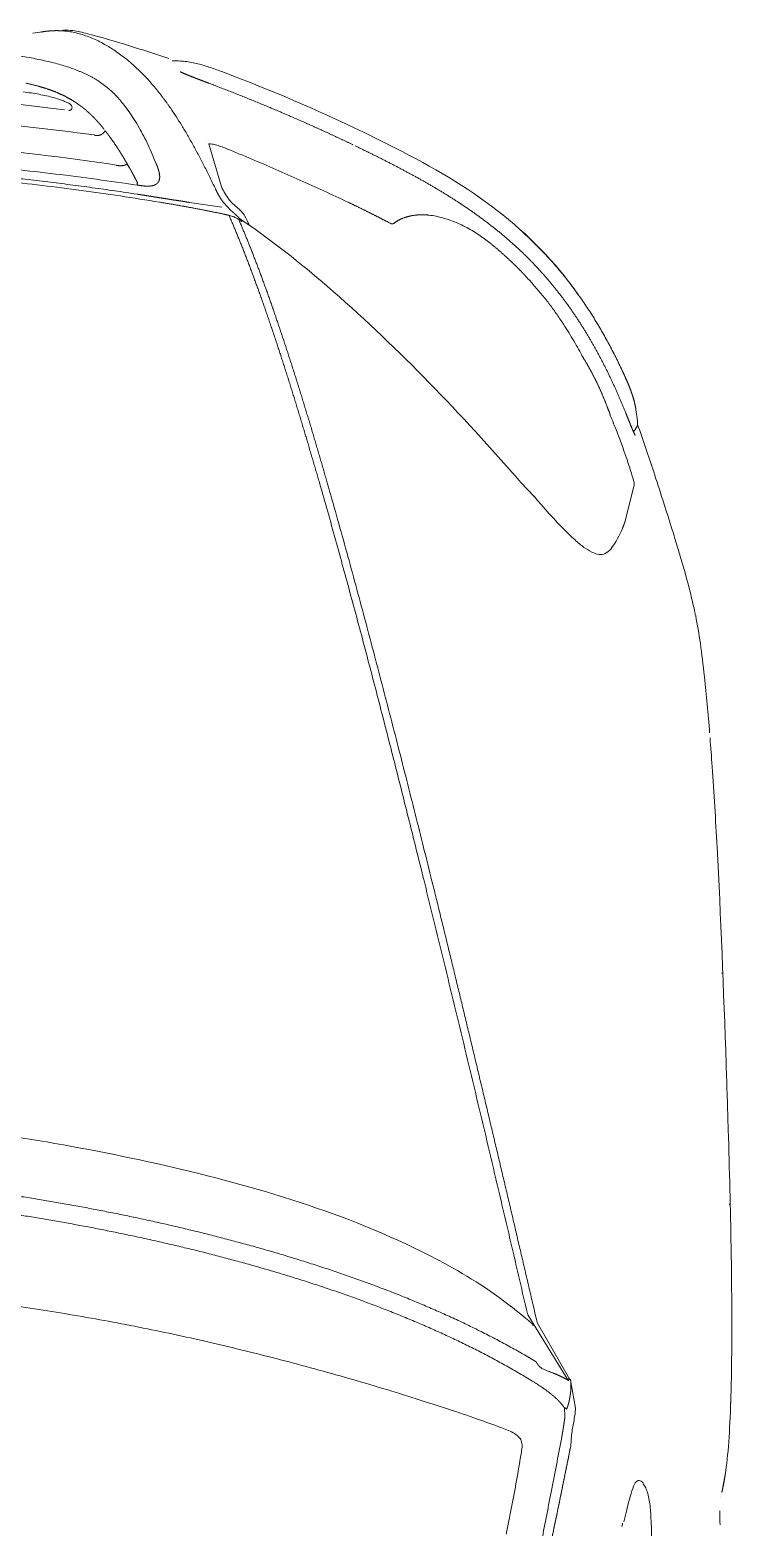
# Model space of a CAD drawing. Extents: x -2365 to 41970, y -230 to 8114.
# Drawn here: x 17945.5 to 18000.8, y 2844.3 to 2962.4 of the extents above; entities that cross this region are included whole.
import ezdxf

# ---------------------------------------------------------------- set-up
doc = ezdxf.new("R2010")
doc.units = 0
doc.header["$LTSCALE"] = 25
doc.layers.get('0').update_dxf_attribs({"color": 9, "lineweight": 9})
doc.layers.add('04', color=9, linetype='Continuous', lineweight=9)

# ---------------------------------------------------------------- blocks, each defined once
blk = doc.blocks.new('p-araba-polo')
for p, q in [((0.02, -0.3033), (0.0201, -0.3042)), ((0.1556, -0.3961), (0.1593, -0.4217)), ((0.1094, -0.4114), (0.1433, -0.4214)), ((0.1683, -0.4355), (0.17, -0.4382)), ((0.172, -0.4427), (0.1727, -0.4429)), ((0.1727, -0.4429), (0.1735, -0.4432)), ((0.3712, -0.653), (0.3749, -0.6562)), ((0.3749, -0.6562), (0.3764, -0.6575)), ((0.3875, -0.668), (0.3764, -0.6575)), ((1.033, -0.6629), (1.0852, -0.695)), ((1.0841, -0.6962), (1.0396, -0.6705)), ((1.1066, -0.7007), (1.0845, -0.6967)), ((1.1134, -0.6923), (1.1062, -0.6918)), ((1.1073, -0.6936), (1.1062, -0.6918)), ((1.1134, -0.6923), (1.1134, -0.6923)), ((1.1367, -0.6968), (1.1276, -0.6974)), ((0.4278, -0.7293), (0.4248, -0.7314)), ((0.4081, -0.7394), (0.3783, -0.7469)), ((1.1879, -0.7407), (1.1962, -0.7386)), ((0.3189, -0.7483), (0.328, -0.7495)), ((0.3334, -0.7485), (0.3346, -0.7476)), ((0.3344, -0.7478), (0.3365, -0.7464)), ((1.1683, -0.7463), (1.1655, -0.7477))]:
    blk.add_line(p, q)
at = {"flags": 128}
for points in [[(0.3874, -0.668), (0.3906, -0.6707), (0.3938, -0.6734)], [(0.4171, -0.6952), (0.4181, -0.6962), (0.4193, -0.6975), (0.4207, -0.699)], [(0.427, -0.7064), (0.4277, -0.7072), (0.4282, -0.7081)], [(1.1739, -0.7445), (1.1785, -0.7432), (1.1832, -0.742), (1.1879, -0.7407)], [(1.1683, -0.7463), (1.1701, -0.7457), (1.1719, -0.7451), (1.1739, -0.7445)]]:
    blk.add_lwpolyline(points, dxfattribs=at)
for points, degree in [([(0.1227, 0), (0.1227, -0.0712), (0.1253, -0.1425), (0.1304, -0.2136), (0.1382, -0.2844), (0.1491, -0.3548)], 5), ([(0.9187, 0), (0.9187, -0.0992), (0.9262, -0.1979), (0.9398, -0.2961), (0.9595, -0.3936), (0.9846, -0.4892), (1.0189, -0.5845), (1.0701, -0.6696)], 7), ([(1.0853, -0.6665), (1.0348, -0.5843), (0.9999, -0.4894), (0.9745, -0.3944), (0.9546, -0.2963), (0.9409, -0.1982), (0.9333, -0.099), (0.9333, 0)], 7), ([(0.0653, -0.0889), (0.0687, -0.1586), (0.0736, -0.2283), (0.0825, -0.2975)], 3), ([(0.1025, -0.0916), (0.1063, -0.1742), (0.1139, -0.2567), (0.1261, -0.3385)], 3), ([(0.0825, -0.0995), (0.0865, -0.1736), (0.0927, -0.2477), (0.1024, -0.3213)], 3), ([(0.0615, -0.2671), (0.0629, -0.2733), (0.0644, -0.2793), (0.0661, -0.2848), (0.068, -0.2901), (0.0701, -0.2949), (0.0725, -0.2994), (0.0751, -0.3037)], 7), ([(0.0213, -0.2788), (0.0208, -0.2811), (0.0205, -0.2834), (0.0203, -0.2858), (0.0201, -0.2881), (0.02, -0.2904), (0.0201, -0.2927), (0.0202, -0.295)], 7), ([(0.0221, -0.2725), (0.0218, -0.2751), (0.0215, -0.2775), (0.0211, -0.2798)], 3), ([(0.0202, -0.295), (0.0199, -0.2961), (0.0196, -0.2973), (0.0197, -0.2984)], 3), ([(0.0197, -0.2984), (0.0198, -0.2999), (0.0198, -0.3015), (0.02, -0.3033)], 3), ([(0.0201, -0.3042), (0.0206, -0.308), (0.0213, -0.3113), (0.0225, -0.3159)], 3), ([(0.0205, -0.2989), (0.0205, -0.299), (0.0205, -0.2992), (0.0205, -0.2993), (0.0205, -0.2995), (0.0206, -0.2996)], 5), ([(0.0206, -0.2996), (0.0205, -0.2994), (0.0205, -0.2991), (0.0205, -0.2989)], 3), ([(0.0206, -0.2995), (0.0206, -0.2995), (0.0206, -0.2995), (0.0206, -0.2995)], 3), ([(0.0206, -0.2996), (0.0206, -0.2996), (0.0206, -0.2996), (0.0206, -0.2996), (0.0206, -0.2996), (0.0206, -0.2996), (0.0206, -0.2996), (0.0206, -0.2996)], 7), ([(0.08, -0.311), (0.0792, -0.3098), (0.0783, -0.3086), (0.0775, -0.3074), (0.0766, -0.3062), (0.0758, -0.3049), (0.0751, -0.3037)], 6), ([(0.0792, -0.303), (0.0787, -0.3027), (0.0782, -0.3024), (0.0779, -0.3019), (0.0777, -0.3014), (0.0774, -0.3009)], 5), ([(0.0225, -0.3159), (0.0284, -0.3374), (0.035, -0.3587), (0.042, -0.3799)], 3), ([(0.0522, -0.3094), (0.0555, -0.3175), (0.0593, -0.3245), (0.0635, -0.3305), (0.0681, -0.3356), (0.0732, -0.3401), (0.0785, -0.3443)], 6), ([(0.0826, -0.3142), (0.0821, -0.3136), (0.0816, -0.3129), (0.0811, -0.3123), (0.0805, -0.3116), (0.08, -0.311)], 5), ([(0.088, -0.32), (0.0869, -0.3189), (0.0858, -0.3178), (0.0847, -0.3166), (0.0837, -0.3154), (0.0826, -0.3142)], 5), ([(0.0979, -0.3287), (0.0962, -0.3274), (0.0945, -0.326), (0.0928, -0.3246), (0.0912, -0.3231), (0.0896, -0.3216), (0.088, -0.32)], 6), ([(0.099, -0.3297), (0.1005, -0.3287), (0.1021, -0.3277), (0.1032, -0.3246), (0.103, -0.3231), (0.1027, -0.3213)], 5), ([(0.1027, -0.3213), (0.103, -0.3231), (0.1032, -0.3246), (0.1021, -0.3277), (0.1005, -0.3287), (0.099, -0.3297)], 5), ([(0.1016, -0.3316), (0.1011, -0.3312), (0.1006, -0.3309), (0.1001, -0.3305), (0.0996, -0.3301), (0.099, -0.3297)], 5), ([(0.1117, -0.3387), (0.1084, -0.3366), (0.1059, -0.3348), (0.1035, -0.333), (0.1025, -0.3323), (0.1016, -0.3316)], 5), ([(0.1283, -0.3488), (0.1261, -0.3476), (0.124, -0.3463), (0.1219, -0.3451), (0.1198, -0.3439), (0.1177, -0.3426), (0.1157, -0.3413), (0.1137, -0.34), (0.1117, -0.3387)], 8), ([(0.1264, -0.3385), (0.1266, -0.3396), (0.1268, -0.341), (0.1268, -0.3427), (0.1266, -0.3444), (0.1262, -0.3456), (0.1257, -0.3461), (0.1252, -0.3466)], 7), ([(0.1264, -0.3385), (0.1266, -0.34), (0.1269, -0.3421), (0.1266, -0.3452), (0.1259, -0.3459), (0.1252, -0.3466)], 5), ([(0.1283, -0.3488), (0.1276, -0.3484), (0.127, -0.348), (0.1263, -0.3476), (0.1258, -0.3471), (0.1252, -0.3466)], 5), ([(0.1372, -0.3536), (0.1343, -0.3521), (0.1324, -0.3511), (0.1311, -0.3504), (0.1297, -0.3496), (0.1283, -0.3488)], 5), ([(0.1404, -0.3553), (0.14, -0.3551), (0.1396, -0.3549), (0.1392, -0.3547), (0.1388, -0.3545), (0.1384, -0.3543), (0.138, -0.3541), (0.1376, -0.3538), (0.1372, -0.3536)], 8), ([(0.0811, -0.3811), (0.0747, -0.3766), (0.0688, -0.3722), (0.0634, -0.3678), (0.0585, -0.3634), (0.0541, -0.359)], 5), ([(0.1419, -0.3549), (0.1413, -0.3549), (0.1406, -0.3549), (0.1402, -0.3549), (0.1402, -0.3548), (0.1405, -0.3547)], 5), ([(0.1405, -0.3547), (0.1402, -0.3548), (0.1402, -0.3549), (0.1406, -0.3549), (0.1413, -0.3549), (0.1419, -0.3549)], 5), ([(0.1414, -0.3695), (0.1424, -0.3679), (0.1429, -0.3657), (0.1431, -0.3626), (0.1425, -0.3587), (0.1419, -0.3549)], 5), ([(0.1516, -0.371), (0.1513, -0.3687), (0.1509, -0.3664), (0.1505, -0.3641), (0.1502, -0.3618), (0.1498, -0.3595), (0.1494, -0.3572), (0.1491, -0.3548)], 7), ([(0.1491, -0.3548), (0.1499, -0.3602), (0.1508, -0.3656), (0.1516, -0.371)], 3), ([(0.1251, -0.3699), (0.127, -0.3707), (0.1289, -0.3714), (0.1308, -0.372), (0.1327, -0.3725), (0.1346, -0.3726)], 5), ([(0.1251, -0.3699), (0.127, -0.3707), (0.1289, -0.3714), (0.1308, -0.372), (0.1327, -0.3725), (0.1346, -0.3726)], 5), ([(0.1346, -0.3726), (0.1359, -0.3727), (0.1373, -0.3726), (0.1386, -0.3722), (0.1398, -0.3716), (0.1407, -0.3708), (0.1414, -0.3695)], 6), ([(0.1346, -0.3726), (0.1362, -0.3727), (0.1378, -0.3726), (0.1394, -0.3719), (0.1405, -0.371), (0.1414, -0.3695)], 5), ([(0.1535, -0.3825), (0.1532, -0.3809), (0.1529, -0.3793), (0.1527, -0.3776), (0.1524, -0.376), (0.1522, -0.3743), (0.1519, -0.3727), (0.1516, -0.371)], 7), ([(0.1554, -0.3724), (0.157, -0.3826), (0.1588, -0.3928), (0.1607, -0.403), (0.1627, -0.4132), (0.1648, -0.423)], 5), ([(0.053, -0.3896), (0.0528, -0.3896), (0.0527, -0.3894), (0.0526, -0.3892), (0.0526, -0.389), (0.0526, -0.3888)], 5), ([(0.0615, -0.4113), (0.0603, -0.4081), (0.0591, -0.4049), (0.0579, -0.4017), (0.0566, -0.3984), (0.0553, -0.3951), (0.0539, -0.3919), (0.0526, -0.3888)], 7), ([(0.1556, -0.3961), (0.1553, -0.3942), (0.155, -0.3923), (0.1546, -0.3903), (0.1543, -0.3884), (0.154, -0.3864), (0.1538, -0.3845), (0.1535, -0.3825)], 7), ([(0.996, -0.6037), (0.96, -0.5393), (0.9375, -0.4684), (0.92, -0.3968)], 3), ([(0.0616, -0.4115), (0.0615, -0.4115), (0.0614, -0.4115), (0.0614, -0.4115), (0.0615, -0.4114), (0.0615, -0.4113)], 5), ([(0.0616, -0.4115), (0.0615, -0.4115), (0.0614, -0.4115), (0.0614, -0.4115), (0.0615, -0.4114), (0.0615, -0.4113)], 5), ([(0.1101, -0.5251), (0.1025, -0.5092), (0.0951, -0.4931), (0.0879, -0.477), (0.081, -0.4607), (0.0743, -0.4443), (0.0678, -0.4279), (0.0615, -0.4113)], 7), ([(0.1058, -0.4093), (0.1058, -0.4093), (0.1058, -0.4094), (0.1058, -0.4094), (0.1058, -0.4094), (0.1058, -0.4094), (0.1058, -0.4094), (0.1058, -0.4094)], 7), ([(0.1058, -0.4093), (0.1058, -0.4094), (0.1058, -0.4094), (0.1058, -0.4094)], 3), ([(0.0527, -0.4224), (0.0527, -0.4224), (0.0527, -0.4223)], 2), ([(0.0527, -0.4223), (0.0527, -0.4224), (0.0527, -0.4224)], 2), ([(0.0527, -0.4224), (0.0668, -0.4598), (0.0826, -0.4968), (0.0999, -0.5329)], 3), ([(0.1449, -0.4166), (0.1466, -0.4174), (0.1484, -0.4183), (0.1502, -0.4192), (0.152, -0.4203), (0.1537, -0.4215), (0.1553, -0.4228)], 6), ([(0.1658, -0.4273), (0.1656, -0.4265), (0.1654, -0.4256), (0.1652, -0.4247), (0.165, -0.4239), (0.1648, -0.423)], 5), ([(0.1531, -0.4271), (0.1538, -0.4277), (0.1545, -0.4282), (0.1552, -0.4288), (0.1558, -0.4294), (0.1564, -0.43), (0.157, -0.4306), (0.1576, -0.4313)], 7), ([(0.1619, -0.4288), (0.1628, -0.4298), (0.1636, -0.4307), (0.1644, -0.4316), (0.1652, -0.4325), (0.166, -0.4334), (0.1668, -0.4342)], 6), ([(0.1668, -0.4342), (0.1658, -0.4332), (0.1648, -0.4321), (0.1639, -0.431), (0.163, -0.43), (0.1619, -0.4288)], 5), ([(0.1658, -0.4273), (0.1921, -0.4388), (0.2207, -0.4497), (0.2508, -0.4602), (0.2818, -0.4704), (0.3133, -0.4801), (0.3453, -0.4896), (0.3777, -0.4989)], 7), ([(0.1706, -0.4373), (0.1701, -0.4365), (0.1696, -0.4358), (0.1691, -0.435)], 3), ([(0.3769, -0.5048), (0.3446, -0.4956), (0.3126, -0.4861), (0.2815, -0.4765), (0.2514, -0.4666), (0.2221, -0.4565), (0.1943, -0.4459), (0.1691, -0.435)], 7), ([(0.1706, -0.4373), (0.1703, -0.4368), (0.17, -0.4364), (0.1697, -0.4359), (0.1693, -0.4355), (0.1691, -0.435)], 5), ([(0.1699, -0.4417), (0.1707, -0.4421), (0.1715, -0.4424), (0.1724, -0.4428)], 3), ([(0.1724, -0.4428), (0.1717, -0.4425), (0.171, -0.4422), (0.1703, -0.4419)], 3), ([(0.1731, -0.4427), (0.173, -0.4429), (0.1729, -0.443), (0.1727, -0.4429), (0.1726, -0.4429), (0.1724, -0.4428)], 5), ([(0.1724, -0.4428), (0.1726, -0.4429), (0.1727, -0.4429), (0.1729, -0.443), (0.173, -0.4429), (0.1731, -0.4427)], 5), ([(0.1724, -0.4428), (0.1726, -0.4429), (0.1728, -0.443), (0.1729, -0.443), (0.1731, -0.4431), (0.1733, -0.4432), (0.1735, -0.4432)], 6), ([(0.1724, -0.4428), (0.1727, -0.443), (0.1731, -0.4431), (0.1735, -0.4432)], 3), ([(0.1949, -0.6585), (0.1794, -0.6422), (0.1652, -0.6246), (0.1526, -0.6059), (0.1412, -0.5866), (0.1306, -0.5668), (0.1206, -0.5469), (0.1109, -0.5267)], 7), ([(0.1553, -0.521), (0.1585, -0.5277), (0.1618, -0.5344), (0.1652, -0.5411), (0.1685, -0.5478), (0.172, -0.5544)], 5), ([(0.0999, -0.5329), (0.0999, -0.5329), (0.1, -0.5328)], 2), ([(0.1, -0.5328), (0.0999, -0.5329), (0.0999, -0.5329)], 2), ([(0.172, -0.5544), (0.1723, -0.555), (0.1726, -0.5556), (0.1728, -0.5563), (0.1724, -0.5568), (0.1721, -0.5572)], 5), ([(0.1721, -0.5572), (0.1688, -0.5617), (0.1665, -0.5669), (0.1652, -0.5727), (0.165, -0.5788), (0.1656, -0.585)], 5), ([(1.0396, -0.6705), (0.9891, -0.6587), (0.9388, -0.647), (0.8888, -0.6352), (0.839, -0.6234), (0.7894, -0.6115), (0.7401, -0.5995), (0.6909, -0.5874)], 7), ([(1.0354, -0.6609), (1.0204, -0.6432), (1.0073, -0.6239), (0.996, -0.6037)], 3), ([(0.1875, -0.633), (0.1921, -0.6388), (0.1969, -0.6443), (0.2018, -0.6497), (0.2069, -0.6548), (0.2121, -0.6598)], 5), ([(0.195, -0.6586), (0.1949, -0.6586), (0.1949, -0.6586), (0.1949, -0.6586), (0.1949, -0.6585), (0.1949, -0.6585)], 5), ([(0.3217, -0.7403), (0.3016, -0.7322), (0.2819, -0.7231), (0.2626, -0.713), (0.244, -0.7016), (0.2263, -0.6886), (0.21, -0.6742), (0.1949, -0.6585)], 7), ([(0.3712, -0.6529), (0.3712, -0.6531), (0.3712, -0.6531), (0.3714, -0.6529)], 3), ([(0.3749, -0.6561), (0.3748, -0.6562), (0.3749, -0.6563), (0.375, -0.6562)], 3), ([(0.3749, -0.6561), (0.3748, -0.6562), (0.3749, -0.6563), (0.375, -0.6562)], 3), ([(0.3756, -0.655), (0.3756, -0.655), (0.3756, -0.655), (0.3756, -0.655), (0.3756, -0.655), (0.3756, -0.655)], 5), ([(0.3756, -0.655), (0.3756, -0.655), (0.3756, -0.655), (0.3756, -0.655), (0.3756, -0.655), (0.3756, -0.655)], 5), ([(1.0419, -0.6684), (1.0406, -0.6669), (1.0392, -0.6654), (1.0379, -0.6639), (1.0366, -0.6624), (1.0354, -0.6609)], 5), ([(1.0354, -0.6609), (1.0366, -0.6624), (1.0379, -0.6639), (1.0392, -0.6654), (1.0406, -0.6669), (1.0419, -0.6684)], 5), ([(0.3876, -0.668), (0.3876, -0.668), (0.3875, -0.668), (0.3874, -0.668)], 3), ([(0.3874, -0.668), (0.3875, -0.668), (0.3875, -0.668), (0.3875, -0.668), (0.3876, -0.668), (0.3876, -0.668)], 5), ([(1.0412, -0.6668), (1.0411, -0.6669), (1.041, -0.667), (1.0408, -0.6672)], 3), ([(1.0412, -0.6668), (1.0411, -0.6668), (1.0411, -0.6669), (1.041, -0.667), (1.0409, -0.6671), (1.0408, -0.6672)], 5), ([(1.0418, -0.6684), (1.0419, -0.6684), (1.0419, -0.6684), (1.0419, -0.6684), (1.0419, -0.6684), (1.0419, -0.6684), (1.0419, -0.6684)], 6), ([(1.0419, -0.6684), (1.0419, -0.6684), (1.0419, -0.6684), (1.0419, -0.6684), (1.0419, -0.6684), (1.0419, -0.6684), (1.0419, -0.6684)], 6), ([(1.07, -0.6707), (1.07, -0.6707), (1.07, -0.6707), (1.07, -0.6707), (1.07, -0.6707), (1.07, -0.6707)], 5), ([(1.07, -0.6707), (1.07, -0.6707), (1.07, -0.6707), (1.07, -0.6707), (1.07, -0.6707), (1.07, -0.6707)], 5), ([(1.0701, -0.6696), (1.0708, -0.6699), (1.0714, -0.6703), (1.0721, -0.6707), (1.0728, -0.6713), (1.0733, -0.6717), (1.0739, -0.6723)], 6), ([(1.0853, -0.6665), (1.0897, -0.6737), (1.0944, -0.6806), (1.0995, -0.687), (1.1062, -0.6918)], 4), ([(0.3938, -0.6734), (0.3987, -0.6777), (0.4036, -0.682), (0.4082, -0.6864)], 3), ([(1.0847, -0.695), (1.0835, -0.6928), (1.0823, -0.6905), (1.0812, -0.6883), (1.0802, -0.686), (1.0792, -0.6836)], 5), ([(1.2091, -0.682), (1.1946, -0.685), (1.1801, -0.688), (1.1656, -0.691), (1.1511, -0.6939), (1.1367, -0.6968)], 5), ([(0.4082, -0.6864), (0.4113, -0.6894), (0.4143, -0.6923), (0.4171, -0.6952)], 3), ([(1.0819, -0.692), (1.0819, -0.692), (1.0819, -0.692), (1.0819, -0.6919)], 3), ([(1.0835, -0.6949), (1.0837, -0.6952), (1.0838, -0.6954), (1.0839, -0.6957), (1.084, -0.6959), (1.0841, -0.6962)], 5), ([(1.0852, -0.695), (1.0851, -0.695), (1.085, -0.695), (1.0849, -0.695), (1.0848, -0.695), (1.0846, -0.695)], 5), ([(1.0847, -0.695), (1.0849, -0.695), (1.085, -0.695), (1.0852, -0.695)], 3), ([(1.093, -0.6968), (1.0935, -0.6968), (1.094, -0.6968), (1.0944, -0.6967), (1.0949, -0.6967), (1.0954, -0.6966)], 5), ([(1.0954, -0.6966), (1.0957, -0.6966), (1.0959, -0.6965), (1.0962, -0.6965), (1.0964, -0.6964), (1.0967, -0.6964)], 5), ([(1.0967, -0.6964), (1.0963, -0.6965), (1.0958, -0.6965), (1.0954, -0.6966)], 3), ([(1.0967, -0.6964), (1.0969, -0.6964), (1.0972, -0.6963), (1.0974, -0.6963), (1.0977, -0.6962), (1.0979, -0.6962)], 5), ([(1.0979, -0.6962), (1.0975, -0.6963), (1.0971, -0.6963), (1.0967, -0.6964)], 3), ([(1.0979, -0.6962), (1.0992, -0.696), (1.1005, -0.6957), (1.1018, -0.6955), (1.103, -0.6951), (1.1043, -0.6947)], 5), ([(1.1043, -0.6947), (1.1046, -0.6947), (1.1048, -0.6946), (1.1051, -0.6945), (1.1054, -0.6944), (1.1056, -0.6943)], 5), ([(1.1056, -0.6943), (1.1052, -0.6945), (1.1048, -0.6946), (1.1043, -0.6947)], 3), ([(1.1056, -0.6943), (1.1057, -0.6943), (1.1058, -0.6942), (1.1059, -0.6942), (1.1059, -0.6942), (1.106, -0.6942)], 5), ([(1.106, -0.6942), (1.1059, -0.6942), (1.1057, -0.6943), (1.1056, -0.6943)], 3), ([(1.106, -0.6942), (1.1063, -0.6941), (1.1065, -0.694), (1.1067, -0.6939), (1.107, -0.6937), (1.1073, -0.6936)], 5), ([(1.106, -0.6942), (1.106, -0.6942), (1.106, -0.6942), (1.106, -0.6942)], 3), ([(1.1062, -0.6922), (1.1062, -0.6921), (1.1062, -0.6921), (1.1062, -0.692), (1.1062, -0.692), (1.1062, -0.6919)], 5), ([(1.1062, -0.6922), (1.1062, -0.6921), (1.1062, -0.6921), (1.1062, -0.692), (1.1062, -0.692), (1.1062, -0.6919)], 5), ([(1.1062, -0.6919), (1.1062, -0.6919), (1.1062, -0.6919), (1.1062, -0.6919), (1.1062, -0.6919), (1.1062, -0.6919)], 5), ([(1.1062, -0.6919), (1.1062, -0.6919), (1.1062, -0.6919), (1.1062, -0.6919)], 3), ([(1.1073, -0.6936), (1.1073, -0.6935), (1.1074, -0.6935), (1.1074, -0.6934), (1.1074, -0.6934), (1.1075, -0.6933)], 5), ([(1.131, -0.6895), (1.1285, -0.6899), (1.126, -0.6904), (1.1235, -0.6908), (1.121, -0.6912), (1.1184, -0.6916), (1.1159, -0.6919), (1.1134, -0.6923)], 7), ([(1.1356, -0.6887), (1.1356, -0.6887), (1.1356, -0.6886), (1.1355, -0.6886), (1.1355, -0.6886), (1.1355, -0.6886)], 5), ([(1.1355, -0.6886), (1.1355, -0.6886), (1.1355, -0.6886), (1.1356, -0.6886), (1.1356, -0.6887), (1.1356, -0.6887)], 5), ([(1.1649, -0.6915), (1.1649, -0.6915), (1.1649, -0.6915)], 2), ([(0.2765, -0.7057), (0.2764, -0.7057), (0.2762, -0.7056), (0.2761, -0.7056), (0.276, -0.7055), (0.276, -0.7054)], 5), ([(0.2765, -0.7057), (0.2764, -0.7057), (0.2762, -0.7056), (0.2761, -0.7056), (0.276, -0.7055), (0.276, -0.7054)], 5), ([(0.3195, -0.7266), (0.3131, -0.7243), (0.3067, -0.7217), (0.3004, -0.7189), (0.2941, -0.7159), (0.288, -0.7127), (0.2819, -0.7091), (0.276, -0.7054)], 7), ([(0.4207, -0.699), (0.423, -0.7016), (0.4252, -0.704), (0.427, -0.7064)], 3), ([(0.4282, -0.7081), (0.4316, -0.7131), (0.4335, -0.7174), (0.4334, -0.7204)], 3), ([(1.0856, -0.6968), (1.0855, -0.6968), (1.0854, -0.6968), (1.0853, -0.6968)], 3), ([(1.0895, -0.6969), (1.0887, -0.6969), (1.088, -0.6968), (1.0872, -0.6968), (1.0864, -0.6968), (1.0856, -0.6968)], 5), ([(1.0904, -0.6969), (1.0901, -0.6969), (1.0898, -0.6969), (1.0895, -0.6969)], 3), ([(0.3228, -0.7278), (0.322, -0.7276), (0.3213, -0.7275), (0.3207, -0.7272), (0.3201, -0.7269), (0.3195, -0.7266)], 5), ([(0.3228, -0.7278), (0.322, -0.7276), (0.3213, -0.7275), (0.3207, -0.7272), (0.3201, -0.7269), (0.3195, -0.7266)], 5), ([(0.3291, -0.7303), (0.3291, -0.7303), (0.3291, -0.7303), (0.3291, -0.7303), (0.3291, -0.7303), (0.3291, -0.7303), (0.3291, -0.7303), (0.3291, -0.7303), (0.3291, -0.7303), (0.3291, -0.7303)], 9), ([(0.3291, -0.7303), (0.3291, -0.7303), (0.3292, -0.7304), (0.3293, -0.7304), (0.3293, -0.7304), (0.3294, -0.7304), (0.3294, -0.7304), (0.3295, -0.7304), (0.3296, -0.7305), (0.3296, -0.7305)], 9), ([(0.3296, -0.7305), (0.3296, -0.7305), (0.3295, -0.7304), (0.3294, -0.7304), (0.3294, -0.7304), (0.3293, -0.7304), (0.3293, -0.7304), (0.3292, -0.7304), (0.3291, -0.7303), (0.3291, -0.7303)], 9), ([(0.3317, -0.7313), (0.3315, -0.7313), (0.3314, -0.7312), (0.3314, -0.7312), (0.3314, -0.7312), (0.3314, -0.7312)], 5), ([(0.3317, -0.7313), (0.3315, -0.7313), (0.3314, -0.7312), (0.3314, -0.7312), (0.3314, -0.7312), (0.3314, -0.7312)], 5), ([(0.4248, -0.7314), (0.4196, -0.7347), (0.4139, -0.7373), (0.4081, -0.7394)], 3), ([(0.4334, -0.7204), (0.4334, -0.7239), (0.4311, -0.7269), (0.4278, -0.7293)], 3), ([(0.2817, -0.7343), (0.2817, -0.7343), (0.2818, -0.7344), (0.2818, -0.7344)], 3), ([(0.284, -0.7354), (0.2863, -0.7365), (0.2886, -0.7376), (0.2909, -0.7387)], 3), ([(0.291, -0.7387), (0.2909, -0.7387), (0.2909, -0.7387)], 2), ([(0.3189, -0.7483), (0.3138, -0.7474), (0.3089, -0.7461), (0.3042, -0.7445), (0.2997, -0.7427), (0.2953, -0.7407), (0.2909, -0.7387)], 6), ([(0.3392, -0.7476), (0.3378, -0.7469), (0.3359, -0.746), (0.3336, -0.745), (0.3308, -0.7439), (0.3278, -0.7427), (0.3247, -0.7415), (0.3217, -0.7403)], 7), ([(0.3218, -0.7403), (0.3218, -0.7403), (0.3217, -0.7404), (0.3217, -0.7403), (0.3217, -0.7403), (0.3217, -0.7403)], 5), ([(0.3217, -0.7403), (0.3217, -0.7403), (0.3217, -0.7404), (0.3217, -0.7404), (0.3218, -0.7403), (0.3218, -0.7403)], 5), ([(0.4081, -0.7394), (0.4089, -0.7391), (0.4097, -0.7388), (0.4106, -0.7385), (0.4114, -0.7382), (0.4122, -0.7378), (0.4131, -0.7375)], 6), ([(1.2, -0.7372), (1.1996, -0.7373), (1.1993, -0.7374), (1.1989, -0.7375), (1.1986, -0.7376), (1.1982, -0.7377), (1.1979, -0.7377), (1.1975, -0.7378)], 7), ([(0.328, -0.7495), (0.3299, -0.7499), (0.3326, -0.7491), (0.3334, -0.7485)], 3), ([(0.3342, -0.7479), (0.3342, -0.7479), (0.3342, -0.7479), (0.3343, -0.7479), (0.3343, -0.7479), (0.3343, -0.7479)], 5), ([(0.3342, -0.7479), (0.3342, -0.7479), (0.3343, -0.7479), (0.3343, -0.7479)], 3), ([(0.3392, -0.7476), (0.3389, -0.7475), (0.3386, -0.7474), (0.3383, -0.7472), (0.3379, -0.747), (0.3377, -0.7468)], 5), ([(0.3392, -0.7476), (0.339, -0.7475), (0.3387, -0.7474), (0.3385, -0.7473), (0.3382, -0.7472), (0.338, -0.747)], 5), ([(0.3764, -0.7468), (0.3768, -0.7469), (0.3772, -0.747), (0.3776, -0.747), (0.378, -0.7469), (0.3783, -0.7469)], 5), ([(1.1655, -0.7477), (1.1631, -0.7494), (1.163, -0.7521), (1.1659, -0.7541)], 3), ([(0.5299, -0.8023), (0.5443, -0.8039), (0.5588, -0.8052), (0.5741, -0.8064)], 3), ([(0.7638, -0.8164), (0.7637, -0.8164), (0.7637, -0.8163), (0.7636, -0.8162), (0.7635, -0.8161), (0.7634, -0.8159)], 5), ([(0.7638, -0.8164), (0.7637, -0.8164), (0.7637, -0.8163), (0.7636, -0.8162), (0.7635, -0.8161), (0.7634, -0.8159)], 5), ([(0.9357, -0.8222), (0.9352, -0.8222), (0.9348, -0.8222), (0.9343, -0.8222)], 3), ([(0.9453, -0.8224), (0.9455, -0.8224), (0.9457, -0.8224), (0.9459, -0.8223), (0.9461, -0.8222), (0.9463, -0.8221)], 5), ([(0.9453, -0.8224), (0.9455, -0.8224), (0.9457, -0.8224), (0.9459, -0.8223), (0.9461, -0.8222), (0.9463, -0.8221)], 5), ([(1.0811, -0.8236), (1.0881, -0.8235), (1.0946, -0.8233), (1.1009, -0.8231)], 3), ([(1.1004, -0.8231), (1.1009, -0.8231), (1.1013, -0.8231), (1.1018, -0.8231), (1.1022, -0.823), (1.1026, -0.8229)], 5), ([(1.1026, -0.8229), (1.1022, -0.823), (1.1018, -0.8231), (1.1013, -0.8231), (1.1009, -0.8231), (1.1004, -0.8231)], 5), ([(1.1014, -0.8231), (1.1013, -0.8231), (1.1011, -0.8231), (1.101, -0.8231), (1.1008, -0.8231), (1.1007, -0.8231), (1.1006, -0.8231), (1.1004, -0.8231)], 7), ([(1.1004, -0.8231), (1.1008, -0.8231), (1.1011, -0.8231), (1.1015, -0.8231)], 3), ([(1.1009, -0.8231), (1.1242, -0.8223), (1.1443, -0.821), (1.1589, -0.8187)], 3), ([(1.1596, -0.8186), (1.1593, -0.8187), (1.1591, -0.8187), (1.1588, -0.8188), (1.1585, -0.8188), (1.1583, -0.8188)], 5), ([(1.1596, -0.8186), (1.1593, -0.8187), (1.1591, -0.8187), (1.1588, -0.8188), (1.1585, -0.8188), (1.1583, -0.8188)], 5), ([(1.1589, -0.8187), (1.1624, -0.8182), (1.1655, -0.8176), (1.1686, -0.817)], 3), ([(1.1596, -0.8186), (1.1623, -0.8181), (1.165, -0.8176), (1.1677, -0.8171), (1.1705, -0.8166), (1.1732, -0.816)], 5), ([(1.1686, -0.817), (1.167, -0.8173), (1.1652, -0.8177), (1.1634, -0.818), (1.1615, -0.8183), (1.1596, -0.8186)], 5), ([(1.1778, -0.815), (1.1778, -0.815), (1.1778, -0.815), (1.1778, -0.815), (1.1778, -0.815), (1.1778, -0.815), (1.1778, -0.815)], 6), ([(1.1778, -0.815), (1.1778, -0.815), (1.1778, -0.815), (1.1778, -0.815), (1.1778, -0.815), (1.1778, -0.815)], 5)]:
    blk.add_open_spline(points, degree=degree)
for points, degree, knots in [([(0.1554, -0.3724), (0.1537, -0.3622), (0.1504, -0.3416), (0.1461, -0.3108), (0.1421, -0.2799), (0.1387, -0.2489), (0.1356, -0.2179), (0.133, -0.1868), (0.1308, -0.1557), (0.129, -0.1246), (0.1276, -0.0935), (0.1266, -0.0623), (0.126, -0.0312), (0.1259, -0.0104), (0.1259, 0)], 3, [0, 0, 0, 0, 0.083333, 0.166666, 0.25, 0.333333, 0.416666, 0.5, 0.583333, 0.666666, 0.75, 0.833333, 0.916667, 1, 1, 1, 1]), ([(0.92, -0.3968), (0.9028, -0.3261), (0.8804, -0.1943), (0.8718, -0.0608), (0.8718, 0)], 3, [0, 0, 0, 0, 0.54461, 1, 1, 1, 1]), ([(1.007, 0), (1.0071, -0.0093), (1.0072, -0.0278), (1.0078, -0.0557), (1.0089, -0.0835), (1.0105, -0.1113), (1.0124, -0.1391), (1.0149, -0.1668), (1.0177, -0.1945), (1.0209, -0.2221), (1.0246, -0.2497), (1.0287, -0.2773), (1.0332, -0.3047), (1.0381, -0.3322), (1.0434, -0.3595), (1.049, -0.3867), (1.0551, -0.4139), (1.0616, -0.441), (1.0684, -0.468), (1.0756, -0.4949), (1.0831, -0.5217), (1.091, -0.5484), (1.0965, -0.5661), (1.0993, -0.5749)], 3, [0, 0, 0, 0, 0.047619, 0.095238, 0.142857, 0.190476, 0.238095, 0.285714, 0.333333, 0.380952, 0.428571, 0.47619, 0.523809, 0.571428, 0.619047, 0.666666, 0.714285, 0.761904, 0.809523, 0.857143, 0.904762, 0.952381, 1, 1, 1, 1]), ([(0.1419, -0.3549), (0.1404, -0.3441), (0.1373, -0.3227), (0.1331, -0.2904), (0.1294, -0.258), (0.126, -0.2256), (0.1242, -0.204), (0.1233, -0.1932)], 3, [0, 0, 0, 0, 0.2, 0.4, 0.6, 0.8, 1, 1, 1, 1]), ([(0.035, -0.216), (0.0354, -0.2206), (0.0362, -0.2299), (0.0376, -0.2438), (0.0394, -0.2577), (0.0409, -0.2668), (0.0416, -0.2713)], 3, [0, 0, 0, 0, 0.247766, 0.497058, 0.747807, 1, 1, 1, 1]), ([(0.0416, -0.2713), (0.042, -0.2733), (0.0428, -0.2774), (0.0441, -0.2832), (0.0454, -0.289), (0.0469, -0.2945), (0.0486, -0.2997), (0.0503, -0.3047), (0.0516, -0.3079), (0.0522, -0.3094)], 3, [0, 0, 0, 0, 0.14299, 0.285846, 0.42866, 0.571442, 0.714235, 0.857051, 1, 1, 1, 1]), ([(0.0684, -0.265), (0.0687, -0.2671), (0.0692, -0.2713), (0.0703, -0.2775), (0.0715, -0.2835), (0.0729, -0.2891), (0.0744, -0.2938), (0.0759, -0.2977), (0.0769, -0.2998), (0.0774, -0.3009)], 3, [0, 0, 0, 0, 0.158147, 0.316114, 0.473938, 0.631662, 0.789307, 0.893445, 1, 1, 1, 1]), ([(0.0205, -0.2989), (0.0204, -0.2982), (0.0203, -0.297), (0.0202, -0.2957), (0.0202, -0.295)], 3, [0, 0, 0, 0, 0.490502, 1, 1, 1, 1]), ([(0.0309, -0.3292), (0.03, -0.3275), (0.0281, -0.3242), (0.0259, -0.3192), (0.024, -0.3142), (0.0225, -0.3093), (0.0213, -0.3044), (0.0208, -0.3012), (0.0206, -0.2996)], 3, [0, 0, 0, 0, 0.166666, 0.333333, 0.5, 0.666667, 0.833333, 1, 1, 1, 1]), ([(0.0783, -0.3023), (0.0784, -0.3024), (0.0787, -0.3027), (0.079, -0.3029), (0.0792, -0.303)], 3, [0, 0, 0, 0, 0.498736, 1, 1, 1, 1]), ([(0.0792, -0.303), (0.0795, -0.3032), (0.0801, -0.3035), (0.0813, -0.3035), (0.0818, -0.3032), (0.0821, -0.3031)], 3, [0, 0, 0, 0, 0.334219, 0.667128, 1, 1, 1, 1]), ([(0.0821, -0.3031), (0.0823, -0.3029), (0.0827, -0.3026), (0.083, -0.3019), (0.083, -0.3013), (0.0831, -0.301)], 3, [0, 0, 0, 0, 0.331791, 0.664325, 1, 1, 1, 1]), ([(0.0541, -0.359), (0.0526, -0.3575), (0.0498, -0.3546), (0.0459, -0.3503), (0.0423, -0.3461), (0.039, -0.3418), (0.036, -0.3376), (0.0333, -0.3334), (0.0317, -0.3306), (0.0309, -0.3292)], 3, [0, 0, 0, 0, 0.142856, 0.285712, 0.428569, 0.571427, 0.714284, 0.857142, 1, 1, 1, 1]), ([(0.0785, -0.3443), (0.0804, -0.3457), (0.0842, -0.3485), (0.0902, -0.3526), (0.0966, -0.3564), (0.1033, -0.3601), (0.1103, -0.3636), (0.1176, -0.3668), (0.1226, -0.3689), (0.1251, -0.3699)], 3, [0, 0, 0, 0, 0.142744, 0.285902, 0.429075, 0.572117, 0.714996, 0.857678, 1, 1, 1, 1]), ([(0.1252, -0.3466), (0.1257, -0.347), (0.1266, -0.3478), (0.1277, -0.3485), (0.1283, -0.3488)], 3, [0, 0, 0, 0, 0.497077, 1, 1, 1, 1]), ([(0.1419, -0.3544), (0.1419, -0.3544), (0.1419, -0.3544), (0.1419, -0.3544), (0.1419, -0.3544), (0.1419, -0.3544), (0.1419, -0.3544), (0.1419, -0.3544), (0.1419, -0.3544), (0.1419, -0.3544), (0.1419, -0.3544)], 5, [0, 0, 0, 0, 0, 0, 1, 1, 1, 1, 1, 1.000001, 1.000001, 1.000001, 1.000001, 1.000001, 1.000001]), ([(0.1419, -0.3544), (0.1419, -0.3544), (0.1419, -0.3544), (0.1419, -0.3544), (0.1419, -0.3544), (0.1419, -0.3544), (0.1419, -0.3544), (0.1419, -0.3544), (0.1419, -0.3544), (0.1419, -0.3544), (0.1419, -0.3544)], 5, [0, 0, 0, 0, 0, 0, 1, 1, 1, 1, 1, 1.000001, 1.000001, 1.000001, 1.000001, 1.000001, 1.000001]), ([(0.1516, -0.371), (0.1519, -0.373), (0.1526, -0.3768), (0.1532, -0.3806), (0.1535, -0.3825)], 3, [0, 0, 0, 0, 0.500002, 1, 1, 1, 1]), ([(0.044, -0.3824), (0.044, -0.3841), (0.0439, -0.3875), (0.0443, -0.3927), (0.0451, -0.3978), (0.0462, -0.4028), (0.0476, -0.4078), (0.0492, -0.4127), (0.0509, -0.4176), (0.0521, -0.4208), (0.0527, -0.4224)], 3, [0, 0, 0, 0, 0.124987, 0.249975, 0.374965, 0.49996, 0.624964, 0.749973, 0.874985, 1, 1, 1, 1]), ([(0.0615, -0.4113), (0.0608, -0.4095), (0.0594, -0.4057), (0.0572, -0.4), (0.0549, -0.3942), (0.0534, -0.3907), (0.0526, -0.3888)], 3, [0, 0, 0, 0, 0.242914, 0.490387, 0.743262, 1, 1, 1, 1]), ([(0.1449, -0.4166), (0.1418, -0.4151), (0.1357, -0.4122), (0.127, -0.4078), (0.1185, -0.4034), (0.1103, -0.399), (0.1024, -0.3945), (0.0949, -0.3901), (0.0878, -0.3856), (0.0833, -0.3826), (0.0811, -0.3811)], 3, [0, 0, 0, 0, 0.125001, 0.250002, 0.375002, 0.500003, 0.625003, 0.750002, 0.875001, 1, 1, 1, 1]), ([(0.1535, -0.3825), (0.1538, -0.3848), (0.1545, -0.3893), (0.1553, -0.3939), (0.1556, -0.3961)], 3, [0, 0, 0, 0, 0.499954, 1, 1, 1, 1]), ([(0.1135, -0.4261), (0.1129, -0.4247), (0.1118, -0.422), (0.1104, -0.4178), (0.1095, -0.414), (0.1094, -0.4122), (0.1094, -0.4114)], 3, [0, 0, 0, 0, 0.270369, 0.539534, 0.807022, 1, 1, 1, 1]), ([(0.1433, -0.4214), (0.145, -0.4222), (0.1483, -0.4238), (0.1515, -0.426), (0.1531, -0.4271)], 3, [0, 0, 0, 0, 0.500778, 1, 1, 1, 1]), ([(0.1553, -0.4228), (0.1545, -0.4221), (0.1529, -0.4209), (0.1502, -0.4193), (0.1476, -0.4179), (0.1458, -0.417), (0.1449, -0.4166)], 3, [0, 0, 0, 0, 0.248986, 0.49846, 0.748736, 1, 1, 1, 1]), ([(0.1619, -0.4288), (0.1608, -0.4277), (0.1586, -0.4255), (0.1564, -0.4237), (0.1553, -0.4228)], 3, [0, 0, 0, 0, 0.500116, 1, 1, 1, 1]), ([(0.1658, -0.4273), (0.1656, -0.4266), (0.1653, -0.4252), (0.165, -0.4237), (0.1648, -0.423)], 3, [0, 0, 0, 0, 0.499348, 1, 1, 1, 1]), ([(0.1553, -0.521), (0.1524, -0.5147), (0.1464, -0.5022), (0.1379, -0.4833), (0.1296, -0.4643), (0.1214, -0.4453), (0.1161, -0.4325), (0.1135, -0.4261)], 3, [0, 0, 0, 0, 0.199959, 0.399928, 0.599921, 0.799944, 1, 1, 1, 1]), ([(0.1531, -0.4271), (0.1539, -0.4278), (0.1555, -0.429), (0.1569, -0.4305), (0.1576, -0.4313)], 3, [0, 0, 0, 0, 0.5173, 1, 1, 1, 1]), ([(0.1576, -0.4313), (0.1582, -0.4321), (0.1596, -0.4337), (0.1616, -0.4362), (0.1632, -0.4376), (0.1641, -0.4383)], 3, [0, 0, 0, 0, 0.335072, 0.667573, 1, 1, 1, 1]), ([(0.1691, -0.435), (0.1686, -0.4342), (0.1676, -0.4326), (0.1665, -0.43), (0.1661, -0.4282), (0.1658, -0.4273)], 3, [0, 0, 0, 0, 0.333479, 0.665683, 1, 1, 1, 1]), ([(0.1684, -0.4358), (0.1683, -0.4356), (0.1677, -0.4351), (0.1672, -0.4346), (0.1668, -0.4342)], 3, [0, 0, 0, 0, 0.227086, 1, 1, 1, 1]), ([(0.1641, -0.4383), (0.1647, -0.4387), (0.1659, -0.4396), (0.1678, -0.4407), (0.1692, -0.4414), (0.1699, -0.4417)], 3, [0, 0, 0, 0, 0.333542, 0.667239, 1, 1, 1, 1]), ([(0.17, -0.4382), (0.1858, -0.4614), (0.2457, -0.5368), (0.3175, -0.6057), (0.3712, -0.653)], 3, [0, 0, 0, 0, 0.290843, 1, 1, 1, 1]), ([(0.3769, -0.5048), (0.3854, -0.5073), (0.4025, -0.5121), (0.4283, -0.5193), (0.4542, -0.5264), (0.4802, -0.5334), (0.5063, -0.5403), (0.5325, -0.5472), (0.5587, -0.554), (0.5851, -0.5608), (0.6115, -0.5675), (0.6379, -0.5742), (0.6644, -0.5808), (0.6821, -0.5852), (0.6909, -0.5874)], 3, [0, 0, 0, 0, 0.083342, 0.166682, 0.25, 0.333306, 0.416615, 0.499936, 0.583268, 0.666606, 0.749946, 0.83329, 0.916643, 1, 1, 1, 1]), ([(0.6916, -0.5814), (0.6764, -0.5776), (0.6461, -0.5701), (0.6008, -0.5587), (0.5557, -0.5472), (0.5107, -0.5355), (0.4661, -0.5235), (0.4216, -0.5114), (0.3923, -0.5031), (0.3777, -0.4989)], 3, [0, 0, 0, 0, 0.142912, 0.285805, 0.428682, 0.57154, 0.714362, 0.857157, 1, 1, 1, 1]), ([(0.172, -0.5544), (0.1691, -0.5489), (0.1634, -0.5378), (0.158, -0.5266), (0.1553, -0.521)], 3, [0, 0, 0, 0, 0.499946, 1, 1, 1, 1]), ([(0.0999, -0.5329), (0.1137, -0.5611), (0.1417, -0.6167), (0.1884, -0.6724), (0.2204, -0.6972), (0.2284, -0.7028)], 3, [0, 0, 0, 0, 0.436314, 0.862947, 1, 1, 1, 1]), ([(0.1721, -0.5572), (0.1723, -0.557), (0.1726, -0.5565), (0.1725, -0.5554), (0.1722, -0.5547), (0.172, -0.5544)], 3, [0, 0, 0, 0, 0.34173, 0.655167, 1, 1, 1, 1]), ([(1.0993, -0.5749), (1.102, -0.5834), (1.1072, -0.5996), (1.1147, -0.6221), (1.1199, -0.6361), (1.1222, -0.6424)], 3, [0, 0, 0, 0, 0.374907, 0.71679, 1, 1, 1, 1]), ([(0.1811, -0.6243), (0.18, -0.6226), (0.1777, -0.619), (0.1747, -0.6135), (0.172, -0.6079), (0.1698, -0.6023), (0.1679, -0.5965), (0.1664, -0.5907), (0.1659, -0.5869), (0.1656, -0.585)], 3, [0, 0, 0, 0, 0.14287, 0.285738, 0.428603, 0.571464, 0.714319, 0.857165, 1, 1, 1, 1]), ([(1.033, -0.6629), (1.0101, -0.6576), (0.9644, -0.6469), (0.8959, -0.6308), (0.8275, -0.6145), (0.7594, -0.598), (0.7142, -0.5869), (0.6916, -0.5814)], 3, [0, 0, 0, 0, 0.200074, 0.400125, 0.600159, 0.800117, 1, 1, 1, 1]), ([(0.1875, -0.633), (0.1864, -0.6316), (0.1842, -0.6288), (0.1821, -0.6258), (0.1811, -0.6243)], 3, [0, 0, 0, 0, 0.500031, 1, 1, 1, 1]), ([(1.1426, -0.6577), (1.141, -0.658), (1.1379, -0.6585), (1.1335, -0.6585), (1.1295, -0.6564), (1.1265, -0.6525), (1.1242, -0.6477), (1.1229, -0.6442), (1.1222, -0.6424)], 3, [0, 0, 0, 0, 0.19548, 0.351811, 0.493077, 0.645392, 0.816793, 1, 1, 1, 1]), ([(1.1222, -0.6424), (1.1229, -0.6442), (1.1242, -0.6477), (1.1265, -0.6525), (1.1295, -0.6564), (1.1335, -0.6585), (1.1379, -0.6585), (1.141, -0.658), (1.1426, -0.6577)], 3, [0, 0, 0, 0, 0.183207, 0.354608, 0.506923, 0.648189, 0.80452, 1, 1, 1, 1]), ([(1.2061, -0.646), (1.1954, -0.6481), (1.1743, -0.6523), (1.1532, -0.6559), (1.1426, -0.6577)], 3, [0, 0, 0, 0, 0.502145, 1, 1, 1, 1]), ([(0.1774, -0.6572), (0.18, -0.6601), (0.1853, -0.6658), (0.1936, -0.6741), (0.2022, -0.6821), (0.2111, -0.6897), (0.2203, -0.697), (0.2298, -0.7039), (0.2395, -0.7105), (0.2494, -0.7168), (0.2595, -0.7227), (0.2698, -0.7283), (0.2803, -0.7337), (0.2874, -0.737), (0.2909, -0.7387)], 3, [0, 0, 0, 0, 0.083333, 0.166665, 0.249997, 0.333329, 0.416662, 0.499995, 0.583328, 0.666661, 0.749996, 0.83333, 0.916665, 1, 1, 1, 1]), ([(0.2501, -0.6901), (0.2474, -0.6883), (0.2421, -0.6847), (0.2343, -0.679), (0.2268, -0.6729), (0.2194, -0.6665), (0.2145, -0.662), (0.2121, -0.6598)], 3, [0, 0, 0, 0, 0.200084, 0.400065, 0.600042, 0.800036, 1, 1, 1, 1]), ([(1.0739, -0.6723), (1.0744, -0.6729), (1.0755, -0.6741), (1.0761, -0.6756), (1.0764, -0.6763)], 3, [0, 0, 0, 0, 0.499911, 1, 1, 1, 1]), ([(1.0764, -0.6763), (1.0769, -0.6775), (1.0778, -0.68), (1.0787, -0.6824), (1.0792, -0.6836)], 3, [0, 0, 0, 0, 0.511036, 1, 1, 1, 1]), ([(1.2133, -0.6735), (1.2066, -0.6748), (1.1931, -0.6775), (1.1725, -0.6814), (1.1518, -0.6855), (1.1379, -0.6882), (1.131, -0.6895)], 3, [0, 0, 0, 0, 0.24266, 0.489789, 0.74853, 1, 1, 1, 1]), ([(1.1367, -0.6968), (1.1487, -0.6944), (1.1728, -0.6895), (1.197, -0.6845), (1.2091, -0.682)], 3, [0, 0, 0, 0, 0.500039, 1, 1, 1, 1]), ([(0.2762, -0.7056), (0.2741, -0.7045), (0.2697, -0.7021), (0.2632, -0.6983), (0.2566, -0.6943), (0.2523, -0.6915), (0.2501, -0.6901)], 3, [0, 0, 0, 0, 0.240377, 0.493552, 0.746754, 1, 1, 1, 1]), ([(1.0835, -0.6949), (1.0835, -0.6949), (1.0835, -0.6949), (1.0835, -0.6949), (1.0835, -0.6949), (1.0835, -0.6949), (1.0835, -0.6949), (1.0835, -0.6949), (1.0835, -0.6949), (1.0835, -0.6949), (1.0835, -0.6949)], 5, [0, 0, 0, 0, 0, 0, 1, 1, 1, 1, 1, 1.000001, 1.000001, 1.000001, 1.000001, 1.000001, 1.000001]), ([(1.0853, -0.6968), (1.0851, -0.6968), (1.0847, -0.6968), (1.0844, -0.6966), (1.0841, -0.6965), (1.0841, -0.6963), (1.0841, -0.6962)], 3, [0, 0, 0, 0, 0.226641, 0.489612, 0.73866, 1, 1, 1, 1]), ([(1.0954, -0.6966), (1.095, -0.6967), (1.0942, -0.6968), (1.0934, -0.6968), (1.093, -0.6968)], 3, [0, 0, 0, 0, 0.505636, 1, 1, 1, 1]), ([(1.1073, -0.6936), (1.1072, -0.6936), (1.107, -0.6938), (1.1066, -0.6939), (1.1062, -0.6941), (1.106, -0.6942)], 3, [0, 0, 0, 0, 0.23445, 0.472231, 1, 1, 1, 1]), ([(1.1075, -0.6933), (1.1074, -0.6934), (1.1074, -0.6935), (1.1073, -0.6935), (1.1073, -0.6936)], 3, [0, 0, 0, 0, 0.501057, 1, 1, 1, 1]), ([(1.093, -0.6968), (1.0925, -0.6969), (1.0916, -0.6969), (1.0908, -0.6969), (1.0904, -0.6969)], 3, [0, 0, 0, 0, 0.627101, 1, 1, 1, 1]), ([(1.1066, -0.7007), (1.1085, -0.7005), (1.1121, -0.7001), (1.1174, -0.6992), (1.1226, -0.6983), (1.1259, -0.6977), (1.1276, -0.6974)], 3, [0, 0, 0, 0, 0.249853, 0.499728, 0.749768, 1, 1, 1, 1]), ([(0.3314, -0.7312), (0.3306, -0.7308), (0.3289, -0.7302), (0.3265, -0.7292), (0.3241, -0.7283), (0.3217, -0.7274), (0.3202, -0.7269), (0.3195, -0.7266)], 3, [0, 0, 0, 0, 0.19886, 0.400952, 0.606006, 0.809658, 1, 1, 1, 1]), ([(0.3764, -0.7468), (0.3726, -0.7457), (0.3649, -0.7434), (0.3536, -0.7396), (0.3424, -0.7356), (0.3351, -0.7327), (0.3314, -0.7312)], 3, [0, 0, 0, 0, 0.250001, 0.500002, 0.750003, 1, 1, 1, 1]), ([(0.2909, -0.7387), (0.2938, -0.74), (0.2996, -0.7426), (0.3085, -0.7459), (0.3146, -0.7476), (0.3178, -0.7481)], 3, [0, 0, 0, 0, 0.333411, 0.666747, 1, 1, 1, 1]), ([(0.3308, -0.7495), (0.3436, -0.7542), (0.3636, -0.7609), (0.3938, -0.7706), (0.4254, -0.7806), (0.4544, -0.789), (0.4711, -0.793), (0.4757, -0.7941)], 3, [0, 0, 0, 0, 0.260213, 0.420209, 0.662967, 0.897224, 1, 1, 1, 1]), ([(1.1969, -0.7603), (1.195, -0.7602), (1.191, -0.76), (1.1851, -0.7596), (1.1793, -0.7588), (1.1739, -0.7576), (1.1692, -0.756), (1.1673, -0.7548), (1.1663, -0.7541)], 3, [0, 0, 0, 0, 0.166986, 0.333867, 0.500619, 0.667165, 0.83361, 1, 1, 1, 1]), ([(1.2672, -0.7617), (1.2555, -0.7616), (1.2321, -0.7613), (1.2086, -0.7606), (1.1969, -0.7603)], 3, [0, 0, 0, 0, 0.500277, 1, 1, 1, 1]), ([(0.4758, -0.7941), (0.4779, -0.7946), (0.4931, -0.7978), (0.5106, -0.8003), (0.5297, -0.8023)], 3, [0, 0, 0, 0, 0.124213, 1, 1, 1, 1]), ([(0.578, -0.8067), (0.5852, -0.8073), (0.6136, -0.8094), (0.6943, -0.8142), (0.7938, -0.8181), (0.9022, -0.8216), (0.9869, -0.8238), (1.0486, -0.8241), (1.0808, -0.8236)], 3, [0, 0, 0, 0, 0.049552, 0.182368, 0.511137, 0.607099, 0.78604, 1, 1, 1, 1]), ([(0.5894, -0.8074), (0.5894, -0.8074), (0.5894, -0.8074), (0.5894, -0.8074), (0.5894, -0.8074), (0.5894, -0.8074), (0.5894, -0.8074), (0.5894, -0.8074), (0.5894, -0.8074), (0.5894, -0.8074), (0.5894, -0.8074), (0.5894, -0.8074), (0.5894, -0.8074), (0.5894, -0.8074), (0.5894, -0.8074)], 7, [0, 0, 0, 0, 0, 0, 0, 0, 1, 1, 1, 1, 1, 1, 1, 1, 1, 1, 1, 1, 1, 1, 1]), ([(1.191, -0.8144), (1.1909, -0.8144), (1.1897, -0.8144), (1.1862, -0.8144), (1.1896, -0.8144), (1.1952, -0.8145), (1.1986, -0.8146)], 3, [0, 0, 0, 0, 0.113468, 0.583142, 0.713373, 1, 1, 1, 1]), ([(1.1685, -0.817), (1.1673, -0.8173), (1.1645, -0.8178), (1.1614, -0.8183), (1.1596, -0.8186)], 3, [0, 0, 0, 0, 0.431347, 1, 1, 1, 1]), ([(1.1747, -0.8151), (1.1747, -0.8151), (1.1747, -0.8151), (1.1747, -0.8151), (1.1747, -0.8151), (1.1747, -0.8151), (1.1747, -0.8151), (1.1747, -0.8151), (1.1747, -0.8151), (1.1747, -0.8151), (1.1747, -0.8151)], 5, [0, 0, 0, 0, 0, 0, 1, 1, 1, 1, 1, 1.000001, 1.000001, 1.000001, 1.000001, 1.000001, 1.000001]), ([(1.1747, -0.8151), (1.1747, -0.8151), (1.1747, -0.8151), (1.1747, -0.8151), (1.1747, -0.8151), (1.1747, -0.8151), (1.1747, -0.8151)], 3, [0, 0, 0, 0, 1, 1, 1, 1.000001, 1.000001, 1.000001, 1.000001]), ([(1.1766, -0.815), (1.1766, -0.815), (1.1766, -0.815), (1.1766, -0.815), (1.1766, -0.815), (1.1766, -0.815), (1.1766, -0.815)], 3, [0, 0, 0, 0, 1, 1, 1, 1, 1, 1, 1])]:
    blk.add_open_spline(points, degree=degree, knots=knots)

msp = doc.modelspace()

# ---------------------------------------------------------------- block references
at = {"layer": '04', "xscale": -100, "yscale": 100, "zscale": 100, "rotation": 90}
msp.add_blockref('p-araba-polo', (17918.43, 2964.35), dxfattribs=at)

doc.saveas('drawing.dxf')
